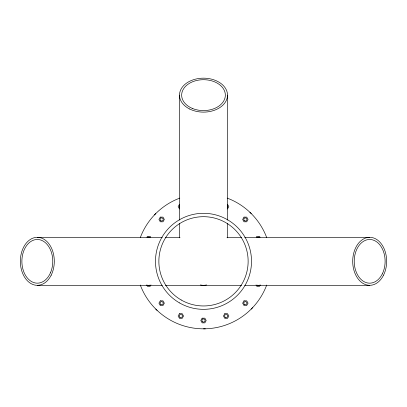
<?xml version="1.0" encoding="UTF-8"?>
<svg xmlns="http://www.w3.org/2000/svg" width="407" height="407" viewBox="0 0 407 407"><rect width="100%" height="100%" fill="white"/><g stroke="black" fill="none" stroke-linecap="round" stroke-linejoin="round"><path stroke-width="0.61" d="M146.917 237.261L147.456 236.33L150.158 236.33L150.697 237.261M179.497 204.289L178.144 206.629L179.497 208.964M150.966 284.91L150.158 286.314L147.456 286.314L146.647 284.91M227.503 208.964L228.856 206.629L227.503 204.289M256.303 237.261L256.842 236.33L259.544 236.33L260.083 237.261M260.353 284.91L259.544 286.314L256.842 286.314L256.034 284.91M154.441 214.906L155.764 213.583M251.236 309.055L252.559 307.733M37.327 237.317L162.271 237.317M165.446 237.317L180.031 237.317M226.969 237.317L241.555 237.317M244.729 237.317L369.673 237.317M37.327 285.327L162.271 285.327M165.446 285.327L241.555 285.327M244.729 285.327L369.673 285.327M203.5 328.831L205.367 328.831M249.913 212.261L251.236 213.583M155.764 309.055L157.087 310.378M227.508 95.146L227.508 220.095M227.508 223.265L227.508 237.851M179.492 95.146L179.492 220.095M179.492 223.265L179.492 237.851M266.702 285.048A67.511 67.511 0 0 1 140.298 285.048M140.298 237.596A67.511 67.511 0 0 1 179.772 198.117M227.228 198.117A67.511 67.511 0 0 1 266.702 237.596M259.295 285.078A1.557 1.557 0 0 1 257.092 285.078M149.908 285.078A1.557 1.557 0 0 1 147.705 285.078M147.787 237.49A1.557 1.557 0 0 1 149.827 237.49M179.67 207.646A1.557 1.557 0 0 1 179.67 205.606M227.33 205.606A1.557 1.557 0 0 1 227.33 207.646M257.173 237.49A1.557 1.557 0 0 1 259.213 237.49M206.588 284.925A24.008 16.977 -90 0 1 200.412 284.925M160.287 217.119L158.939 219.459L160.287 221.8L162.988 221.8L164.342 219.459L162.988 217.119L160.287 217.119M160.287 300.844L158.939 303.179L160.287 305.52L162.988 305.52L164.342 303.179L162.988 300.844L160.287 300.844M179.497 313.675L178.144 316.015L179.497 318.35L182.194 318.35L183.547 316.015L182.194 313.675L179.497 313.675M244.012 217.119L242.658 219.459L244.012 221.8L246.713 221.8L248.061 219.459L246.713 217.119L244.012 217.119M202.152 318.182L200.799 320.523L202.152 322.858L204.848 322.858L206.201 320.523L204.848 318.182L202.152 318.182M224.806 313.675L223.453 316.015L224.806 318.35L227.503 318.35L228.856 316.015L227.503 313.675L224.806 313.675M244.012 300.844L242.658 303.179L244.012 305.52L246.713 305.52L248.061 303.179L246.713 300.844L244.012 300.844M244.582 304.533A1.557 1.557 0 0 0 246.917 303.179A1.557 1.557 0 0 0 244.582 301.831A1.557 1.557 0 0 0 244.582 304.533M225.28 317.302A1.557 1.557 0 0 0 227.706 316.127A1.557 1.557 0 0 0 225.473 314.611A1.557 1.557 0 0 0 225.28 317.302M202.722 321.871A1.557 1.557 0 0 0 205.057 320.523A1.557 1.557 0 0 0 202.722 319.169A1.557 1.557 0 0 0 202.722 321.871M179.97 317.302A1.557 1.557 0 0 0 182.397 316.127A1.557 1.557 0 0 0 180.164 314.611A1.557 1.557 0 0 0 179.97 317.302M160.862 304.533A1.557 1.557 0 0 0 163.197 303.179A1.557 1.557 0 0 0 160.862 301.831A1.557 1.557 0 0 0 160.862 304.533M160.862 220.808A1.557 1.557 0 0 0 163.197 219.459A1.557 1.557 0 0 0 160.862 218.111A1.557 1.557 0 0 0 160.862 220.808M244.582 220.808A1.557 1.557 0 0 0 246.917 219.459A1.557 1.557 0 0 0 244.582 218.111A1.557 1.557 0 0 0 244.582 220.808M179.492 302.9A48.011 48.011 0 0 0 251.511 261.319A48.011 48.011 0 0 0 179.492 219.739A48.011 48.011 0 0 0 179.492 302.9M189.677 109.025A24.008 16.977 0 0 0 227.411 96.673A24.008 16.977 0 0 0 193.411 79.741A24.008 16.977 0 0 0 189.677 109.025M192.577 108.521A21.846 15.446 0 0 0 225.346 95.146A21.846 15.446 0 0 0 192.577 81.766A21.846 15.446 0 0 0 192.577 108.521M383.552 275.142A24.008 16.977 -90 0 0 371.199 237.413A24.008 16.977 -90 0 0 354.273 271.408A24.008 16.977 -90 0 0 383.552 275.142M382.305 273.901A21.846 15.446 -90 0 0 371.062 239.565A21.846 15.446 -90 0 0 355.657 270.497A21.846 15.446 -90 0 0 382.305 273.901M51.206 275.142A24.008 16.977 -90 0 0 38.848 237.413A24.008 16.977 -90 0 0 21.922 271.408A24.008 16.977 -90 0 0 51.206 275.142M50.702 272.242A21.846 15.446 -90 0 0 37.327 239.474A21.846 15.446 -90 0 0 23.947 272.242A21.846 15.446 -90 0 0 50.702 272.242M181.181 299.979A44.638 44.638 0 0 0 248.138 261.319A44.638 44.638 0 0 0 181.181 222.665A44.638 44.638 0 0 0 181.181 299.979"/></g></svg>
